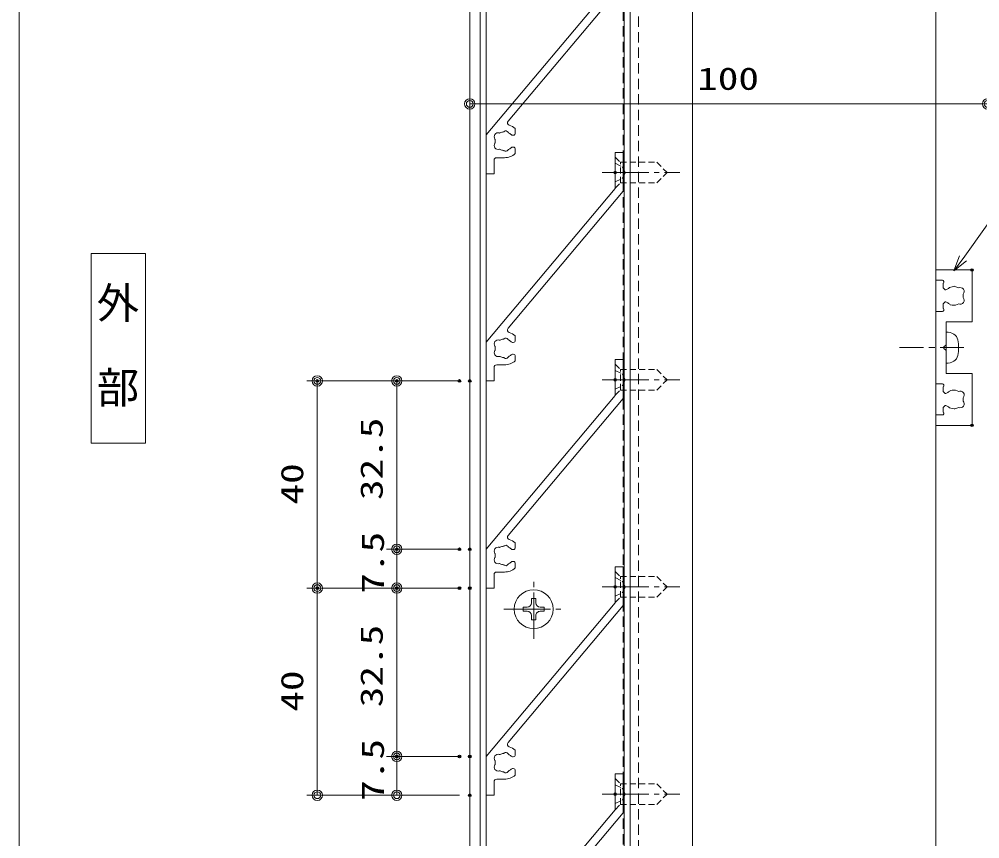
# Model space of a CAD drawing. Units: millimetres on the paper. Extents: x -395 to 395, y -281 to 281.
# Drawn here: x -395.3 to -209.8, y -30.3 to 127.9 of the extents above; entities that cross this region are included whole.
import ezdxf
from ezdxf.enums import TextEntityAlignment as Align

# ---------------------------------------------------------------- set-up
doc = ezdxf.new("R2010")
doc.units = ezdxf.units.MM
doc.header["$PDMODE"] = 32
doc.header["$PDSIZE"] = 0.5
for name, pattern in [('CHAIN2', [12, 9, -1, 1, -1]), ('DASHED1', [1.8, 1.2, -0.6]), ('DASHED2', [3, 2, -1])]:
    doc.linetypes.add(name, pattern=pattern)
for name, color, linetype, lineweight in [('0-1_0', 7, 'Continuous', 9), ('0-2_USERZ', 3, 'Continuous', 9), ('0-6_USER1', 4, 'Continuous', 9), ('0-9_F-1', 7, 'Continuous', 9), ('0-B__0-A_1-2', 3, 'Continuous', 9), ('0-F_PARTS3', 134, 'Continuous', 9), ('1-2_SHAPE', 7, 'Continuous', 9)]:
    doc.layers.add(name, color=color, linetype=linetype, lineweight=lineweight)
doc.layers.add('0-4_Defpoints', color=7, linetype='Continuous')
doc.styles.add('@ＭＳ ゴシック', font='')
doc.styles.add('ＭＳ ゴシック', font='')
doc.styles.get('@ＭＳ ゴシック').set_extended_font_data('@MS Gothic')
doc.styles.get('ＭＳ ゴシック').set_extended_font_data('MS Gothic')

# ---------------------------------------------------------------- blocks, each defined once
blk = doc.blocks.new('図枠')
at = {"layer": '0-9_F-1'}
blk.add_lwpolyline([(790.6, 0), (0, 0), (0, 562), (790.6, 562)], close=True, dxfattribs=at)
blk = doc.blocks.new('S-HA1')
at = {"layer": '0-1_0'}
for p, q in [((-8.711, 5.599), (-7.847, 5.599)), ((-4.747, 5.599), (-3.882, 5.599)), ((-7.447, 5.199), (-7.447, 5.06)), ((-5.147, 5.06), (-5.147, 5.199)), ((-3.097, 3.499), (-3.097, 2))]:
    blk.add_line(p, q, dxfattribs=at)
for points in [[(-7.5, 0), (-37.175, 24.9), (-44.132, 24.9), (-44.132, 26.4), (-36.629, 26.4), (-10.159, 4.189)], [(-2.597, 1.5), (0, 1.5), (0, 0), (-7.5, 0)]]:
    blk.add_lwpolyline(points, dxfattribs=at)
for centre, radius, start, end in [((-6.297, 3.499), 3.2, 138.9855, 163.13226), ((-7.847, 5.199), 0.4, 360, 90), ((-4.747, 5.199), 0.4, 90, 180), ((-6.297, 3.499), 3.2, 360, 41.0145), ((-9.838, 4.572), 0.5, 230, 343.13226), ((-7.774, 3.759), 0.5, 116.8699, 223.1301), ((-8.09, 4.384), 0.2, 296.8699, 333.7398), ((-6.297, 3.499), 1.8, 134.79283, 153.7398), ((-7.847, 5.06), 0.4, 314.79283, 360), ((-4.747, 5.06), 0.4, 180, 225.20717), ((-6.297, 3.499), 1.8, 26.2602, 45.20717), ((-4.503, 4.384), 0.2, 206.2602, 243.1301), ((-4.82, 3.759), 0.5, 316.8699, 63.1301), ((-8.285, 3.281), 0.2, 6.2602, 43.1301), ((-6.297, 3.499), 1.8, 186.2602, 208.03074), ((-7.157, 2.27), 0.75, 162.29961, 307.70039), ((-8.062, 2.559), 0.2, 342.29961, 28.03074), ((-5.436, 2.27), 0.75, 232.29961, 17.70039), ((-4.531, 2.559), 0.2, 151.96926, 197.70039), ((-6.297, 3.499), 1.8, 331.96926, 353.7398), ((-4.309, 3.281), 0.2, 136.8699, 173.7398), ((-2.597, 2), 0.5, 180, 270), ((-6.576, 1.518), 0.2, 81.96926, 127.70039), ((-6.297, 3.499), 1.8, 261.96926, 278.03074), ((-6.017, 1.518), 0.2, 52.29961, 98.03074)]:
    blk.add_arc(centre, radius, start, end, dxfattribs=at)
blk = doc.blocks.new('GAIBU_H')
at = {"layer": '0-6_USER1'}
blk.add_lwpolyline([(-5.22, -18.32), (5.22, -18.32), (5.22, 18.32), (-5.22, 18.32)], close=True, dxfattribs=at)
at = {"layer": '0-6_USER1', "style": '@ＭＳ ゴシック'}
blk.add_text('外\u3000部', height=5.99, rotation=270, dxfattribs=at).set_placement((-4.987, 12.92), align=Align.BOTTOM_LEFT)
blk = doc.blocks.new('DOT1')
at = {"layer": '0-1_0'}
blk.add_line((0, 0), (-1, 0), dxfattribs=at)
for radius in [0.5, 0.325]:
    blk.add_circle((0, 0), radius, dxfattribs=at)
blk = doc.blocks.new('U60')
at = {"layer": '0-1_0'}
blk.add_point((0, 0), dxfattribs=at)
at = {"layer": '0-F_PARTS3', "linetype": 'DASHED1'}
for p, q in [((0, 3), (1, 2)), ((1, 2), (8, 2)), ((8, 2), (10, 0)), ((8, -2), (10, 0)), ((1, -2), (8, -2))]:
    blk.add_line(p, q, dxfattribs=at)
at = {"layer": '0-F_PARTS3', "linetype": 'CHAIN2'}
blk.add_line((-2.5, 0), (12.5, 0), dxfattribs=at)
at = {"layer": '0-F_PARTS3', "linetype": 'DASHED1'}
for points in [[(0, 3), (0, -3), (1, -2), (1, 2)], [(0, 1.8), (1.343, 1.145), (1.952, 0)], [(0, -1.8), (1.343, -1.145), (1.952, 0)]]:
    blk.add_lwpolyline(points, dxfattribs=at)
blk = doc.blocks.new('U62')
at = {"layer": '0-F_PARTS3', "linetype": 'CHAIN2'}
for p, q in [((0, -5.75), (0, 5.75)), ((-5.75, 0), (5.75, 0))]:
    blk.add_line(p, q, dxfattribs=at)
at = {"layer": '0-F_PARTS3'}
blk.add_line((1.23, -0.41), (2.05, -0.41), dxfattribs=at)
for points in [[(0.41, 1.23), (0.41, 2.05), (-0.41, 2.05), (-0.41, 1.23)], [(-1.23, 0.41), (-2.05, 0.41), (-2.05, -0.41), (-1.23, -0.41)], [(2.05, -0.41), (2.05, 0.41), (1.23, 0.41)], [(-0.41, -1.23), (-0.41, -2.05), (0.41, -2.05), (0.41, -1.23)]]:
    blk.add_lwpolyline(points, dxfattribs=at)
blk.add_circle((0, 0), 3.75, dxfattribs=at)
for centre, start, end in [((-1.23, 1.23), 270, 0), ((1.23, 1.23), 180, 270), ((-1.23, -1.23), 0, 90), ((1.23, -1.23), 90, 180)]:
    blk.add_arc(centre, 0.82, start, end, dxfattribs=at)
blk = doc.blocks.new('丸ビス簡略')
at = {"layer": '0-1_0', "color": 1}
for p, q in [((0, -1.163), (0, 3.4)), ((0, -3.363), (0, -2.163)), ((0, -9), (0, -4.363))]:
    blk.add_line(p, q, dxfattribs=at)
at = {"layer": '0-1_0', "color": 4}
blk.add_line((-3, 0), (3, 0), dxfattribs=at)
for centre, radius, start, end in [((-1.223, 0.682), 1.6, 101.01271, 150.84034), ((0, -5.6), 8, 78.98729, 101.01271), ((1.223, 0.682), 1.6, 29.15966, 78.98729), ((0, 0), 3, 150.84034, 180), ((0, 0), 3, 0, 29.15966)]:
    blk.add_arc(centre, radius, start, end, dxfattribs=at)
blk = doc.blocks.new('FRT')
at = {"layer": '1-2_SHAPE'}
for p, q in [((1.869, 0.411), (1.631, 0.248)), ((1.631, -0.248), (1.869, -0.41))]:
    blk.add_line(p, q, dxfattribs=at)
for points in [[(1.273, 13), (0, 13), (0, 15), (7, 15), (7, 5), (2, 5), (2, 0.659)], [(2.223, 11.268), (1.939, 11.15), (1.8, 11.15), (1.4, 11.55), (1.4, 12.415)], [(3.696, 11.789), (3.581, 11.842), (3.187, 11.773)], [(1.4, 7.585), (1.4, 8.45), (1.8, 8.85), (1.939, 8.85), (2.223, 8.732)], [(2.704, 8.386), (2.794, 8.297), (3.187, 8.227)], [(1.273, -7), (0, -7), (0, 7), (1.273, 7)], [(2, -0.658), (2, -5), (7, -5), (7, -15), (0, -15), (0, -13), (1.273, -13)], [(2.223, -8.732), (1.939, -8.85), (1.8, -8.85), (1.4, -8.45), (1.4, -7.585)], [(3.187, -8.227), (2.794, -8.297), (2.704, -8.386)], [(1.4, -12.415), (1.4, -11.55), (1.8, -11.15), (1.939, -11.15), (2.223, -11.268)], [(3.187, -11.773), (3.581, -11.842), (3.696, -11.789)]]:
    blk.add_lwpolyline(points, dxfattribs=at)
for centre, radius, start, end in [((1.273, 12.7), 0.3, 309.51765, 90), ((3.5, 10), 3.2, 129.51765, 131.0145), ((3.5, 10), 1.8, 100, 135.20717), ((3.5, 10), 1.8, 59.14685, 83.7398), ((4.729, 10.86), 0.75, 315.95278, 114.04722), ((4.729, 9.14), 0.75, 245.95278, 44.04722), ((3.5, 10), 1.8, 349.14685, 10.85315), ((1.273, 7.3), 0.3, 270, 50.48235), ((3.5, 10), 3.2, 228.9855, 230.48235), ((3.5, 10), 1.8, 224.79283, 243.7398), ((3.5, 10), 1.8, 260, 300.85315), ((1.8, 0), 0.3, 124.34408, 235.65592), ((1.7, 0.659), 0.3, 304.34408, 0), ((1.7, -0.658), 0.3, 0, 55.65592), ((1.273, -7.3), 0.3, 309.51765, 90), ((3.5, -10), 3.2, 129.51765, 131.0145), ((3.5, -10), 1.8, 116.2602, 135.20717), ((3.5, -10), 1.8, 59.14685, 100), ((4.729, -9.14), 0.75, 315.95278, 114.04722), ((4.729, -10.86), 0.75, 245.95278, 44.04722), ((3.5, -10), 1.8, 349.14685, 10.85315), ((1.273, -12.7), 0.3, 270, 50.48235), ((3.5, -10), 3.2, 228.9855, 230.48235), ((3.5, -10), 1.8, 224.79283, 260), ((3.5, -10), 1.8, 276.2602, 300.85315)]:
    blk.add_arc(centre, radius, start, end, dxfattribs=at)
blk = doc.blocks.new('_Open30')
at = {"layer": '0-1_0'}
blk.add_line((0, 0), (-1, 0), dxfattribs=at)
blk.add_lwpolyline([(-1, 0.2679), (0, 0), (-1, -0.2679)], dxfattribs=at)

msp = doc.modelspace()

# ---------------------------------------------------------------- linework, layer by layer
at = {"layer": '0-2_USERZ'}
for p, q in [((-308.293, 219.709), (-308.293, -174.442)), ((-308.293, 127.021), (-308.293, 109.543)), ((-306.293, 111.543), (-210.293, 111.543)), ((-310.293, 58.061), (-339.729, 58.061)), ((-312.293, 58.061), (-324.38, 58.061)), ((-337.729, 20.061), (-337.729, 56.061)), ((-322.38, 27.561), (-322.38, 56.061)), ((-310.293, 25.561), (-324.38, 25.561)), ((-312.293, 25.561), (-324.38, 25.561)), ((-322.38, 20.061), (-322.38, 23.561)), ((-310.293, 18.061), (-339.729, 18.061)), ((-310.293, 18.061), (-339.729, 18.061)), ((-310.293, 18.061), (-324.38, 18.061)), ((-312.293, 18.061), (-324.38, 18.061)), ((-337.729, -19.939), (-337.729, 16.061)), ((-322.38, -12.439), (-322.38, 16.061)), ((-310.293, -14.439), (-324.38, -14.439)), ((-312.293, -14.439), (-324.38, -14.439)), ((-322.38, -19.939), (-322.38, -16.439)), ((-310.293, -21.939), (-339.729, -21.939)), ((-310.293, -21.939), (-324.38, -21.939))]:
    msp.add_line(p, q, dxfattribs=at)
for points in [[(-277.293, 75.733), (-277.293, 227.409), (-306.293, 227.409), (-306.293, 75.733)], [(-278.493, 75.733), (-278.493, 227.409), (-305.093, 227.409), (-305.093, 75.733)], [(-149.754, 94.233), (-204.053, 94.233), (-213.028, 81.725)], [(-277.293, 75.733), (-277.293, -141.939), (-306.293, -141.939), (-306.293, 75.733)], [(-278.493, 75.733), (-278.493, -141.939), (-305.093, -141.939), (-305.093, 75.733)]]:
    msp.add_lwpolyline(points, dxfattribs=at)
at = {"layer": '0-2_USERZ', "color": 6, "linetype": 'DASHED2'}
msp.add_lwpolyline([(-278.693, -115.442), (-278.693, 227.409), (-275.693, 227.409), (-275.693, -115.442)], close=True, dxfattribs=at)
at = {"layer": '0-4_Defpoints'}
for p in [(-211.293, 79.483), (-337.729, 58.061), (-322.38, 58.061), (-310.293, 58.061), (-308.293, 58.061), (-211.293, 49.483), (-322.38, 25.561), (-310.293, 25.561), (-308.293, 25.561), (-337.729, 18.061), (-322.38, 18.061), (-310.293, 18.061), (-308.293, 18.061), (-322.38, -14.439), (-310.293, -14.439), (-308.293, -14.439), (-308.293, -21.939)]:
    msp.add_point(p, dxfattribs=at)
at = {"layer": '0-B__0-A_1-2'}
for points in [[(-218.293, 75.733), (-218.293, 219.409), (-265.293, 219.409), (-265.293, 75.733)], [(-218.293, 75.733), (-218.293, -97.442), (-265.293, -97.442), (-265.293, 75.733)]]:
    msp.add_lwpolyline(points, dxfattribs=at)

# ---------------------------------------------------------------- block references
at = {"layer": '0-2_USERZ'}
msp.add_blockref('図枠', (-395.3, -281), dxfattribs=at)
at = {"layer": '0-2_USERZ', "rotation": 270}
for name, p in [('S-HA1', (-305.093, 98.061)), ('S-HA1', (-305.093, 58.061)), ('丸ビス簡略', (-216.293, 64.483)), ('S-HA1', (-305.093, 18.061)), ('S-HA1', (-305.093, -21.939)), ('S-HA1', (-305.093, -61.939))]:
    msp.add_blockref(name, p, dxfattribs=at)
at = {"layer": '0-2_USERZ'}
for name, p, xscale, yscale, rotation in [('DOT1', (-308.293, 111.543), 2, 2, 180), ('_Open30', (-214.777, 79.288), 3, 3, 234.33717), ('DOT1', (-337.729, 58.061), 2, 2, 90), ('DOT1', (-322.38, 58.061), 2, 2, 90), ('DOT1', (-322.38, 25.561), 2, 2, 270), ('DOT1', (-322.38, 25.561), 2, 2, 90), ('DOT1', (-337.729, 18.061), 2, 2, 270), ('DOT1', (-337.729, 18.061), 2, 2, 90), ('DOT1', (-322.38, 18.061), 2, 2, 270), ('DOT1', (-322.38, 18.061), 2, 2, 90), ('DOT1', (-322.38, -14.439), 2, 2, 270), ('DOT1', (-322.38, -14.439), 2, 2, 90), ('DOT1', (-337.729, -21.939), 2, 2, 270), ('DOT1', (-322.38, -21.939), 2, 2, 270)]:
    msp.add_blockref(name, p, dxfattribs=dict(at, xscale=xscale, yscale=yscale, rotation=rotation))
at = {"layer": '0-2_USERZ', "xscale": 2, "yscale": 2}
msp.add_blockref('DOT1', (-208.293, 111.543), dxfattribs=at)
at = {"layer": '0-6_USER1'}
msp.add_blockref('GAIBU_H', (-376.152, 64.372), dxfattribs=at)
at = {"layer": '0-F_PARTS3'}
for p in [(-280.193, 98.281), (-280.193, 58.281), (-280.193, 18.281), (-280.193, -21.719)]:
    msp.add_blockref('U60', p, dxfattribs=at)
at = {"layer": '0-F_PARTS3', "rotation": 359.99994}
msp.add_blockref('U62', (-295.945, 13.99), dxfattribs=at)
at = {"layer": '1-2_SHAPE'}
msp.add_blockref('FRT', (-218.293, 64.483), dxfattribs=at)

# ---------------------------------------------------------------- texts
at = {"layer": '0-2_USERZ', "style": 'ＭＳ ゴシック', "width": 1.35}
msp.add_text('100', height=4.333, dxfattribs=at).set_placement((-264.368, 112.96), align=Align.BOTTOM_LEFT)
for s, p in [('32.5', (-323.797, 35.061)), ('40', (-339.147, 34.204)), ('7.5', (-323.562, 16.99)), ('32.5', (-323.797, -4.939)), ('40', (-339.147, -5.796)), ('7.5', (-323.562, -23.01))]:
    msp.add_text(s, height=4.333, rotation=90, dxfattribs=at).set_placement(p, align=Align.BOTTOM_LEFT)

doc.saveas('drawing.dxf')
